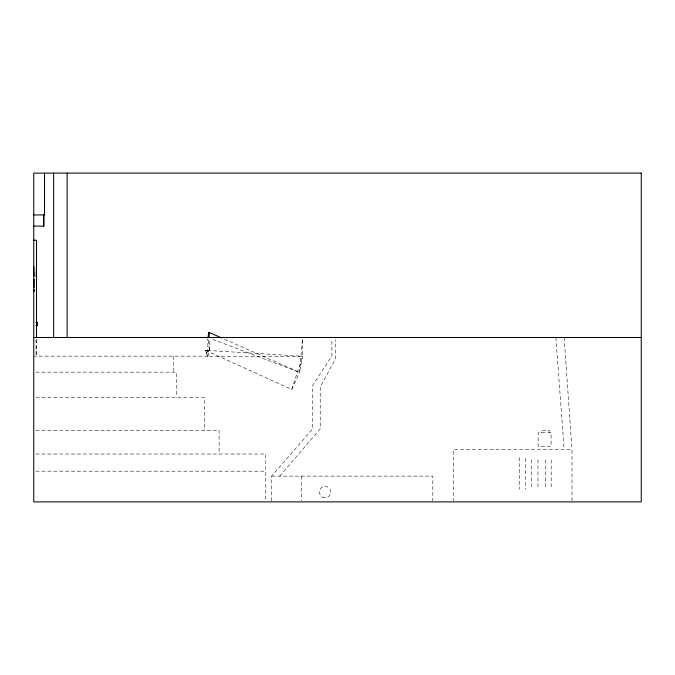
<?xml version="1.0" encoding="UTF-8"?>
<svg xmlns="http://www.w3.org/2000/svg" width="675" height="675" viewBox="0 0 675 675"><rect width="100%" height="100%" fill="white"/><g stroke="black" fill="none" stroke-linecap="round" stroke-linejoin="round"><path stroke-width="0.51" stroke-dasharray="3.38 2.53" d="M302.628 339.584L302.628 356.273L207.841 356.273L205.428 350.3L291.752 389.458L299.506 372.355L302.442 339.55M212.768 339.373L299.506 372.355L302.628 356.273L205.428 350.3L207.841 356.155L33.75 356.155M291.752 389.458L302.628 356.273M207.841 356.155L209.655 351.017L209.258 339.618M279.703 476.12L320.228 428.887L320.228 386.876L335.273 359.286L335.273 339.576M271.671 500.858L271.671 476.12L312.677 428.887L312.677 385.433L331.881 355.944L331.881 339.55M35.851 372.161L176.437 372.161L176.437 397.398M35.851 397.398L204.348 397.398L204.348 430.237M35.859 430.237L219.105 430.237L219.105 454.03M571.978 500.842L571.978 449.457L453.516 449.457L453.516 500.842M35.859 454.03L265.781 454.03L265.781 500.85M35.859 471.184L265.781 471.184M271.671 476.12L432.802 476.12L432.802 500.858M205.428 350.3L209.655 351.017L208.119 339.576M224.412 339.179L299.506 372.355M555.879 337.5L564.14 449.457M564.14 337.5L571.978 449.457M551.18 459.835L551.18 487.544M549.172 432.802L549.172 430.287L541.384 430.287L541.384 432.802M545.248 459.835L545.248 487.696M537.967 459.835L537.967 487.831M531.385 459.835L531.385 488.43M525.707 458.511L525.707 489.181M519.657 457.574L519.657 489.181M301.371 476.12L301.371 500.858M207.841 337.5L207.841 356.273M173.762 356.155L173.762 372.161M36.517 339.576L36.517 356.155M36.062 339.576L36.062 356.155M551.07 432.802L538.135 432.802L538.135 446.31L551.07 446.31L551.07 432.802M322.177 496.986A5.746 5.746 0 0 0 330.792 492.007A5.746 5.746 0 0 0 322.177 487.038A5.746 5.746 0 0 0 322.177 496.986"/><path stroke-width="1.01" d="M36.129 276.666L36.517 266.195M207.841 337.5L209.014 332.37L221.527 337.897M33.75 214.945L44.533 214.945L44.533 173.112M33.75 226.108L43.951 226.108L43.951 214.945M33.75 240.241L36.517 240.241L36.517 337.5M34.172 279.18L34.087 287.449M34.172 289.516L34.147 291.541M35.876 322.296L37.42 322.296L37.42 325.595L35.876 325.595M33.75 337.5L641.25 337.5M209.014 332.37L209.191 337.551M33.75 266.195L34.071 276.185M67.146 173.112L67.146 337.5M53.629 173.112L53.629 337.5M43.571 214.945L43.571 226.108M641.25 173.112L33.75 173.112L33.75 501.888L641.25 501.888L641.25 173.112"/></g></svg>
